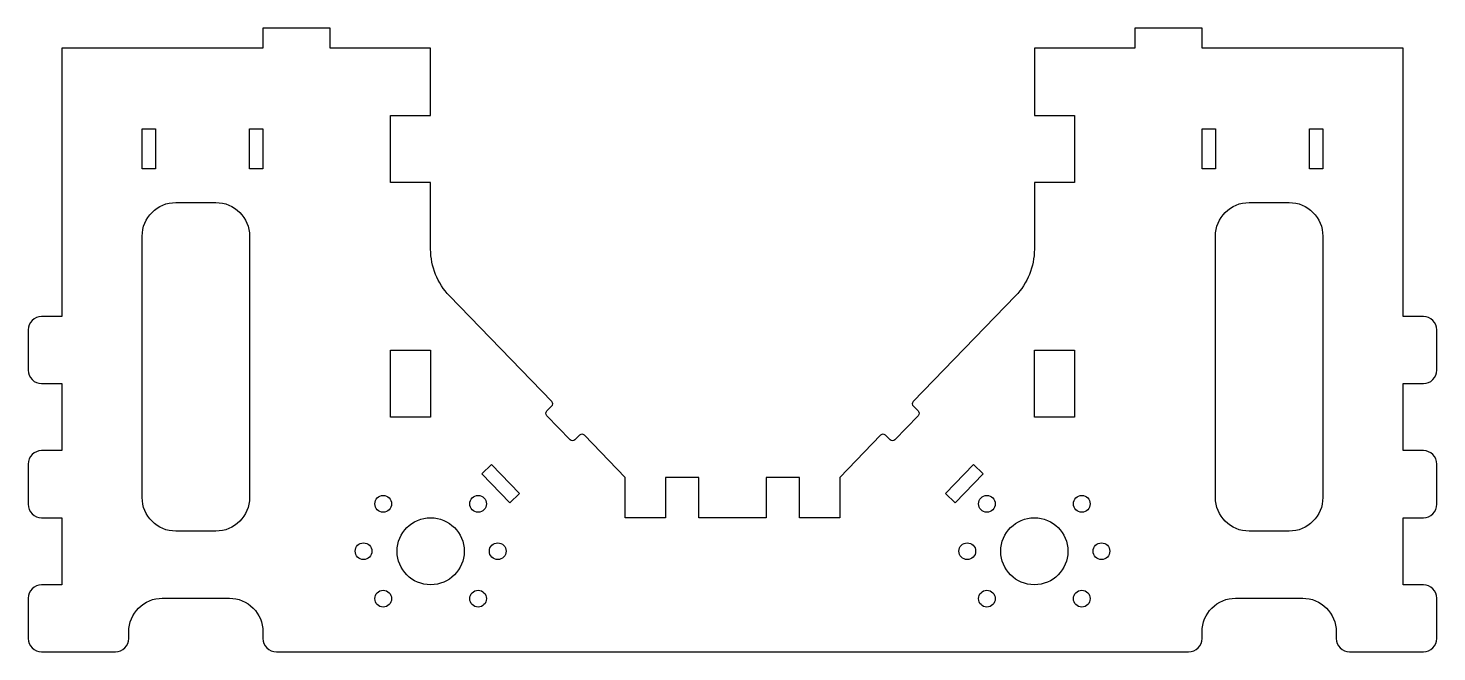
# Model space of a CAD drawing. Header units: millimetres. Extents: x -105 to 105, y -90 to 3.
import ezdxf

# ---------------------------------------------------------------- set-up
doc = ezdxf.new("R2010")
doc.units = ezdxf.units.MM

msp = doc.modelspace()

# ---------------------------------------------------------------- linework, layer by layer
for points in [[(45, -10), (51, -10), (51, -20), (45, -20), (45, -29.96, -0.194512), (42.19, -36.91), (26.94, -52.68, 0.414214), (26.96, -53.39), (27.68, -54.08, -0.414214), (27.69, -54.79), (24.21, -58.38, -0.414214), (23.51, -58.39), (22.79, -57.7, 0.414214), (22.08, -57.71), (16, -64), (16, -70), (10, -70), (10, -64), (5, -64), (5, -70), (-5, -70), (-5, -64), (-10, -64), (-10, -70), (-16, -70), (-16, -64), (-22.08, -57.71, 0.414214), (-22.79, -57.7), (-23.51, -58.39, -0.414214), (-24.21, -58.38), (-27.69, -54.79, -0.414214), (-27.68, -54.08), (-26.96, -53.39, 0.414214), (-26.94, -52.68), (-42.19, -36.91, -0.194512), (-45, -29.96), (-45, -20), (-51, -20), (-51, -10), (-45, -10), (-45, 0), (-60, 0), (-60, 3), (-70, 3), (-70, 0), (-100, 0), (-100, -40), (-103, -40, 0.414214), (-105, -42), (-105, -48, 0.414214), (-103, -50), (-100, -50), (-100, -60), (-103, -60, 0.414214), (-105, -62), (-105, -68, 0.414214), (-103, -70), (-100, -70), (-100, -80), (-103, -80, 0.414214), (-105, -82), (-105, -88, 0.414214), (-103, -90), (-92, -90, 0.414214), (-90, -88), (-90, -87, -0.414214), (-85, -82), (-75, -82, -0.414214), (-70, -87), (-70, -88, 0.414214), (-68, -90), (68, -90, 0.414214), (70, -88), (70, -87, -0.414214), (75, -82), (85, -82, -0.414214), (90, -87), (90, -88, 0.414214), (92, -90), (103, -90, 0.414214), (105, -88), (105, -82, 0.414214), (103, -80), (100, -80), (100, -70), (103, -70, 0.414214), (105, -68), (105, -62, 0.414214), (103, -60), (100, -60), (100, -50), (103, -50, 0.414214), (105, -48), (105, -42, 0.414214), (103, -40), (100, -40), (100, 0), (70, 0), (70, 3), (60, 3), (60, 0), (45, 0)], [(-83, -72, -0.414214), (-88, -67), (-88, -28, -0.414214), (-83, -23), (-77, -23, -0.414214), (-72, -28), (-72, -67, -0.414214), (-77, -72)], [(72, -28, -0.414214), (77, -23), (83, -23, -0.414214), (88, -28), (88, -67, -0.414214), (83, -72), (77, -72, -0.414214), (72, -67)]]:
    msp.add_lwpolyline(points, format="xyb", close=True)
for points in [[(-88, -18), (-88, -12), (-86, -12), (-86, -18)], [(-72, -18), (-72, -12), (-70, -12), (-70, -18)], [(72, -18), (70, -18), (70, -12), (72, -12)], [(86, -18), (86, -12), (88, -12), (88, -18)], [(-51, -55), (-51, -45), (-45, -45), (-45, -55)], [(45, -55), (45, -45), (51, -45), (51, -55)], [(-31.77, -66.39), (-33.21, -67.78), (-37.38, -63.46), (-35.94, -62.07)], [(35.94, -62.07), (37.38, -63.46), (33.21, -67.78), (31.77, -66.39)]]:
    msp.add_lwpolyline(points, close=True)
for centre, radius in [((-52.07, -67.93), 1.25), ((-37.93, -67.93), 1.25), ((37.93, -67.93), 1.25), ((52.07, -67.93), 1.25), ((-45, -75), 5), ((45, -75), 5), ((-55, -75), 1.25), ((-35, -75), 1.25), ((35, -75), 1.25), ((55, -75), 1.25), ((-52.07, -82.07), 1.25), ((-37.93, -82.07), 1.25), ((37.93, -82.07), 1.25), ((52.07, -82.07), 1.25)]:
    msp.add_circle(centre, radius)

doc.saveas('drawing.dxf')
